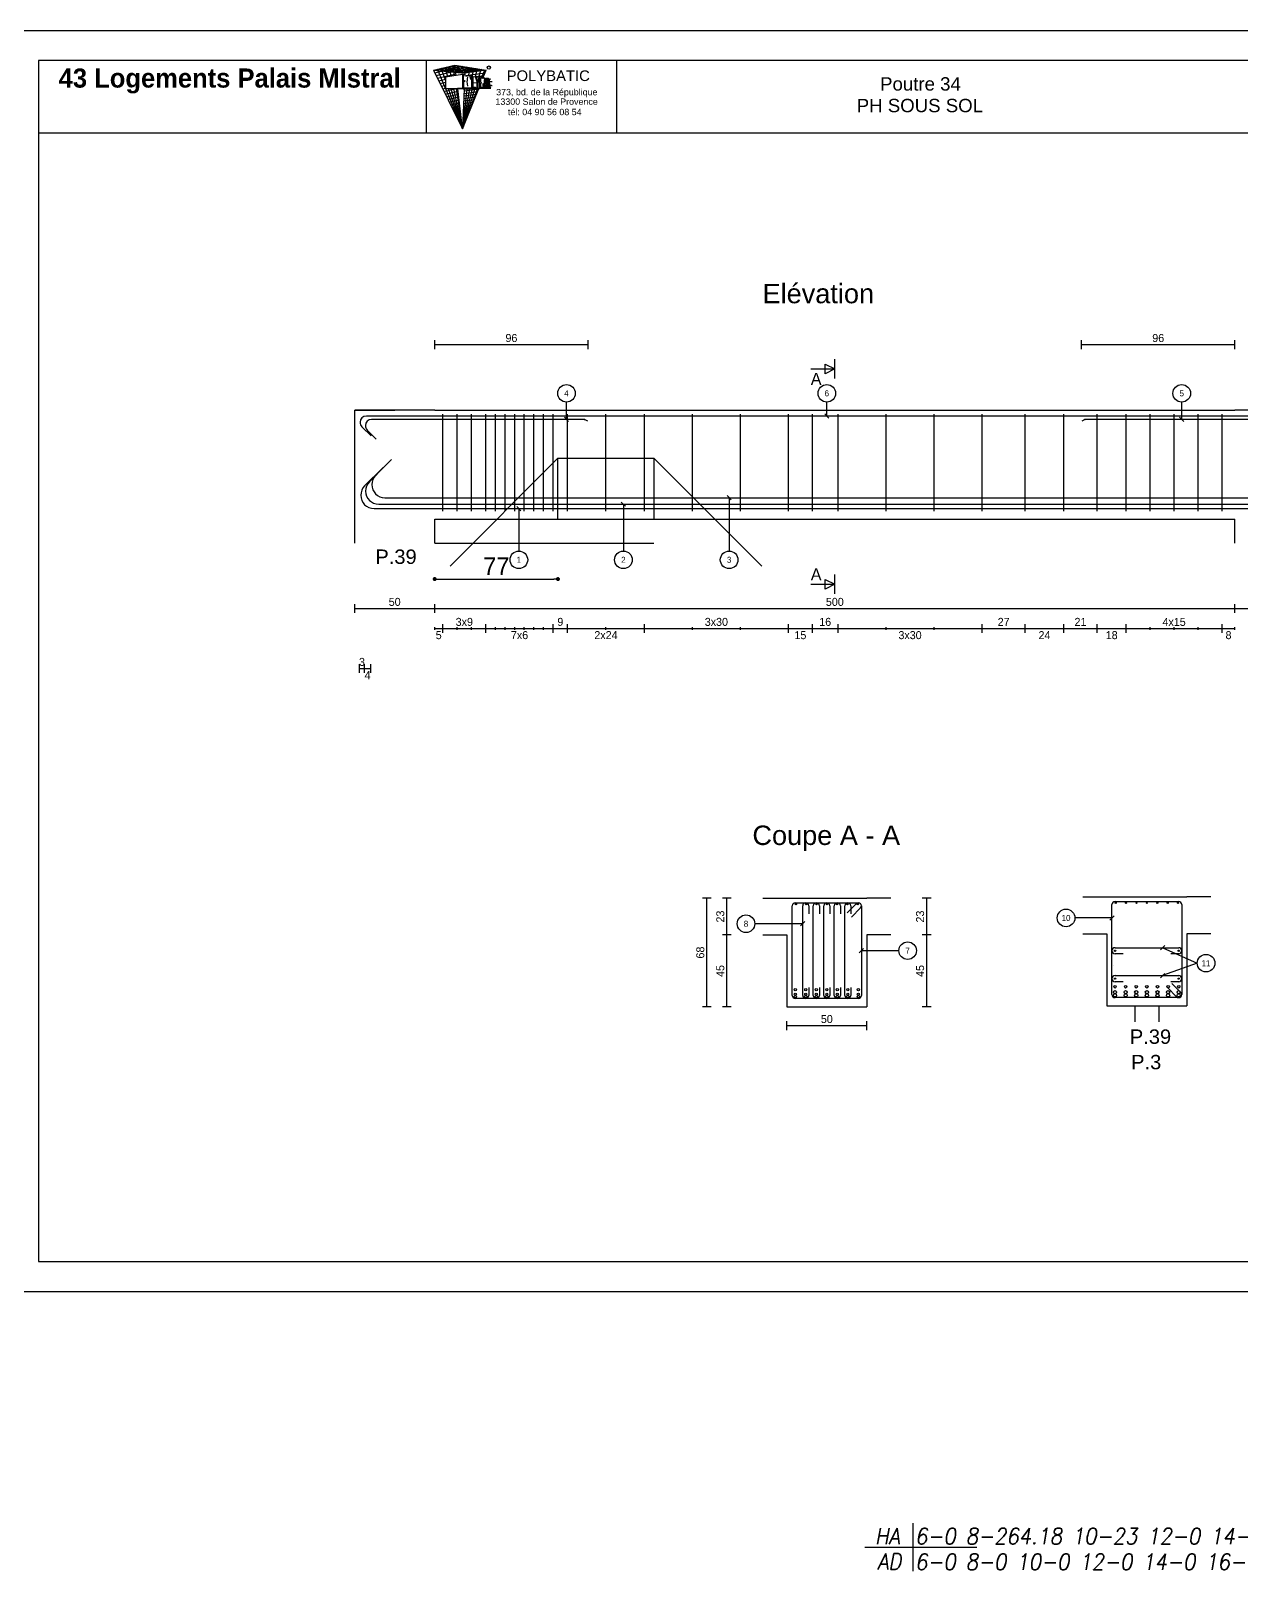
# Model space of a CAD drawing. Extents: x -12912 to 27386, y 1818 to 8189.
# Drawn here: x 13608 to 14364, y 3008 to 3971 of the extents above; entities that cross this region are included whole.
import ezdxf
from ezdxf.enums import TextEntityAlignment as Align

# ---------------------------------------------------------------- set-up
doc = ezdxf.new("R2010")
doc.units = 0
doc.header["$MEASUREMENT"] = 0
doc.linetypes.add('CONTINUE', pattern=[0])
doc.layers.get('0').update_dxf_attribs({"linetype": 'CONTINUOUS'})
doc.layers.get('DEFPOINTS').update_dxf_attribs({"linetype": 'CONTINUOUS'})
for name, color, linetype in [('1', 7, 'CONTINUOUS'), ('104', 7, 'CONTINUOUS'), ('173', 7, 'CONTINUOUS'), ('5', 7, 'CONTINUOUS'), ('6', 7, 'CONTINUOUS'), ('7', 7, 'CONTINUOUS'), ('GO-CARTOUCHE', 7, 'CONTINUOUS'), ('GO-TEXTE', 9, 'CONTINUOUS'), ('STR_TXT', 102, 'CONTINUOUS')]:
    doc.layers.add(name, color=color, linetype=linetype)
doc.styles.add('ARIAL', font='ARIAL.TTF')
doc.styles.add('Tableau', font='romans.shx', dxfattribs={"width": 0.9, "oblique": 10})
doc.styles.add('TEXTEBA', font='ARIAL.TTF')
doc.dimstyles.new('COUPE-20', dxfattribs={"dimscale": 0.5, "dimtxt": 22, "dimasz": 5, "dimexe": 0.05, "dimexo": 0, "dimgap": 5, "dimtad": 1, "dimdec": 0, "dimdsep": 46, "dimtxsty": 'Standard', "dimblk1": 'DOT', "dimblk2": 'DOT', "dimsah": 1, "dimcen": 0, "dimdle": 150, "dimclrd": 1, "dimclre": 1, "dimclrt": 7, "dimadec": 0, "dimazin": 0, "dimtfac": 1, "dimtdec": 0, "dimtix": 1, "dimtmove": 2, "dimatfit": 3, "dimldrblk": 'DOT', "dimfxl": 0, "dimtvp": 1, "dimtolj": 1, "dimtzin": 0, "dimarcsym": 0})

# ---------------------------------------------------------------- blocks, each defined once
blk = doc.blocks.new('A$C2346579C')
at = {"layer": '173', "color": 173}
for points in [[(0, 1.9), (0, 1.9)], [(1.9, 3.8), (41.69, 3.8)], [(43.59, 1.9), (43.59, 1.9)], [(6.9, 0), (1.9, 0)], [(41.69, 0), (36.69, 0)]]:
    blk.add_lwpolyline(points, dxfattribs=at)
for centre, start, end in [((1.9, 1.9), 90, 180), ((1.9, 1.9), 180, 270), ((41.69, 1.9), 0, 90), ((41.69, 1.9), 270, 0)]:
    blk.add_arc(centre, 1.9, start, end, dxfattribs=at)
blk = doc.blocks.new('_DOT')
at = {"color": 0, "linetype": 'ByBlock'}
blk.add_line((-0.5, 0), (-1, 0), dxfattribs=at)
at = {"color": 0, "linetype": 'ByBlock', "const_width": 0.5}
blk.add_lwpolyline([(-0.25, 0, 1), (0.25, 0, 1)], format="xyb", close=True, dxfattribs=at)
blk = doc.blocks.new('*D992')
at = {"layer": '7', "color": 1, "linetype": 'Continuous', "lineweight": -2}
for p, q in [((13859.96, 3628.03), (13859.96, 3627.96)), ((13862.46, 3627.98), (13934.46, 3627.98)), ((13936.96, 3628.03), (13936.96, 3627.96))]:
    blk.add_line(p, q, dxfattribs=at)
at = {"layer": 'DEFPOINTS', "color": 0, "linetype": 'Continuous'}
for p in [(13859.96, 3665.51), (13936.96, 3665.51), (13936.96, 3627.98)]:
    blk.add_point(p, dxfattribs=at)
at = {"layer": '7', "color": 1, "linetype": 'Continuous', "lineweight": -2, "xscale": 2.5, "yscale": 2.5, "zscale": 2.5, "rotation": 180}
blk.add_blockref('_DOT', (13859.96, 3627.98), dxfattribs=at)
at = {"layer": '7', "color": 1, "linetype": 'Continuous', "lineweight": -2, "xscale": 2.5, "yscale": 2.5, "zscale": 2.5}
blk.add_blockref('_DOT', (13936.96, 3627.98), dxfattribs=at)
at = {"layer": '7', "color": 7, "linetype": 'Continuous', "insert": (13898.46, 3635.98), "char_height": 11, "attachment_point": 5}
blk.add_mtext('\\A1;77', dxfattribs=at)
blk = doc.blocks.new('Smallsp')
at = {"layer": 'STR_TXT', "linetype": 'Continuous'}
for points in [[(0, 15), (0, -15)], [(-30, 0), (40, 0)]]:
    blk.add_lwpolyline(points, dxfattribs=at)
at = {"layer": 'STR_TXT', "linetype": 'Continuous', "style": 'Tableau', "oblique": 10, "width": 0.9}
for s, p in [('HA', (-23.6, 1.89)), ('AD', (-22.2, -13.94))]:
    blk.add_text(s, height=10, dxfattribs=at).set_placement(p)
for tag, p in [('SPAD', (1.4, 1.89)), ('SPHA', (1.4, -14.11))]:
    blk.add_attdef(tag, p, '', height=10, dxfattribs=at)

msp = doc.modelspace()

# ---------------------------------------------------------------- linework, layer by layer
at = {"color": 7, "linetype": 'Continuous'}
for p, q in [((14297.471, 3361.412), (14297.471, 3351.44)), ((14312.433, 3361.412), (14312.433, 3351.44))]:
    msp.add_line(p, q, dxfattribs=at)
at = {"layer": '1', "color": 1}
for points in [[(13827.509, 3697.495), (13816.195, 3686.182)], [(13829.065, 3698.66), (13819.166, 3688.761)], [(13832.965, 3702.71), (13823.066, 3692.811)], [(13820.664, 3687.013), (13820.664, 3687.013)], [(13813.764, 3680.313), (13813.764, 3680.313)], [(13816.764, 3682.963), (13816.764, 3682.963)], [(13828.864, 3678.813), (14381.064, 3678.813)], [(13822.064, 3672.013), (14387.864, 3672.013)], [(13824.964, 3674.763), (14384.964, 3674.763)]]:
    msp.add_lwpolyline(points, dxfattribs=at)
for centre, radius in [((14085.264, 3371.449), 0.7), ((14085.264, 3368.649), 0.7), ((14091.831, 3371.449), 0.7), ((14091.831, 3368.649), 0.7), ((14098.397, 3371.449), 0.7), ((14098.397, 3368.649), 0.7), ((14104.964, 3371.449), 0.7), ((14104.964, 3368.649), 0.7), ((14111.531, 3371.449), 0.7), ((14111.531, 3368.649), 0.7), ((14118.097, 3371.449), 0.7), ((14118.097, 3368.649), 0.7), ((14124.664, 3371.449), 0.7), ((14124.664, 3368.649), 0.7), ((14285.052, 3369.912), 1), ((14285.052, 3367.912), 1), ((14285.052, 3373.312), 0.8), ((14291.686, 3369.912), 1), ((14291.686, 3367.912), 1), ((14291.686, 3373.312), 0.8), ((14298.319, 3369.912), 1), ((14298.319, 3367.912), 1), ((14298.319, 3373.312), 0.8), ((14304.952, 3369.912), 1), ((14304.952, 3367.912), 1), ((14304.952, 3373.312), 0.8), ((14311.586, 3369.912), 1), ((14311.586, 3367.912), 1), ((14311.586, 3373.312), 0.8), ((14318.219, 3369.912), 1), ((14318.219, 3367.912), 1), ((14318.219, 3373.312), 0.8), ((14324.852, 3369.912), 1), ((14324.852, 3367.912), 1), ((14324.852, 3373.312), 0.8), ((14085.264, 3367.149), 0.8), ((14091.831, 3367.149), 0.8), ((14098.397, 3367.149), 0.8), ((14104.964, 3367.149), 0.8), ((14111.531, 3367.149), 0.8), ((14118.097, 3367.149), 0.8), ((14124.664, 3367.149), 0.8)]:
    msp.add_circle(centre, radius, dxfattribs=at)
for centre, radius, start, end in [((13822.064, 3680.313), 8.3, 135, 180), ((13824.964, 3682.963), 8.2, 135, 180), ((13828.864, 3687.013), 8.2, 135, 180), ((13828.864, 3687.013), 8.2, 180, 270), ((13822.064, 3680.313), 8.3, 180, 270), ((13824.964, 3682.963), 8.2, 180, 270)]:
    msp.add_arc(centre, radius, start, end, dxfattribs=at)
at = {"layer": '104', "color": 104}
for points in [[(14109.964, 3753.263), (14109.964, 3765.263)], [(14094.964, 3759.263), (14109.964, 3759.263)], [(14109.964, 3618.763), (14109.964, 3630.763)], [(14094.964, 3624.763), (14109.964, 3624.763)]]:
    msp.add_lwpolyline(points, dxfattribs=at)
for points in [[(14109.964, 3759.263), (14103.964, 3756.263), (14103.964, 3762.263), (14109.964, 3759.263)], [(14109.964, 3624.763), (14103.964, 3621.763), (14103.964, 3627.763), (14109.964, 3624.763)]]:
    msp.add_lwpolyline(points, close=True, dxfattribs=at)
at = {"layer": '173', "color": 173}
for points in [[(13813.364, 3725.913), (13813.364, 3725.913)], [(14392.664, 3729.813), (13817.264, 3729.813)], [(13864.964, 3670.413), (13864.964, 3731.013)], [(13873.964, 3670.413), (13873.964, 3731.013)], [(13882.964, 3670.413), (13882.964, 3731.013)], [(13891.964, 3670.413), (13891.964, 3731.013)], [(13897.964, 3670.413), (13897.964, 3731.013)], [(13903.964, 3670.413), (13903.964, 3731.013)], [(13909.964, 3670.413), (13909.964, 3731.013)], [(13915.964, 3670.413), (13915.964, 3731.013)], [(13921.964, 3670.413), (13921.964, 3731.013)], [(13927.964, 3670.413), (13927.964, 3731.013)], [(13933.964, 3670.413), (13933.964, 3731.013)], [(13942.964, 3670.413), (13942.964, 3731.013)], [(13966.964, 3670.413), (13966.964, 3731.013)], [(13990.964, 3670.413), (13990.964, 3731.013)], [(14020.964, 3670.413), (14020.964, 3731.013)], [(14050.964, 3670.413), (14050.964, 3731.013)], [(14080.964, 3670.413), (14080.964, 3731.013)], [(14095.964, 3670.413), (14095.964, 3731.013)], [(14111.964, 3670.413), (14111.964, 3731.013)], [(14141.964, 3670.413), (14141.964, 3731.013)], [(14171.964, 3670.413), (14171.964, 3731.013)], [(14201.964, 3670.413), (14201.964, 3731.013)], [(14228.964, 3670.413), (14228.964, 3731.013)], [(14252.964, 3670.413), (14252.964, 3731.013)], [(14273.964, 3670.413), (14273.964, 3731.013)], [(14291.964, 3670.413), (14291.964, 3731.013)], [(14306.964, 3670.413), (14306.964, 3731.013)], [(14321.964, 3670.413), (14321.964, 3731.013)], [(14336.964, 3670.413), (14336.964, 3731.013)], [(14351.964, 3670.413), (14351.964, 3731.013)], [(13814.506, 3723.155), (13820.163, 3717.498)], [(14285.052, 3426.512), (14324.852, 3426.512)], [(14291.686, 3426.512), (14291.686, 3426.512)], [(14298.319, 3426.512), (14298.319, 3426.512)], [(14304.952, 3426.512), (14304.952, 3426.512)], [(14311.586, 3426.512), (14311.586, 3426.512)], [(14318.219, 3426.512), (14318.219, 3426.512)], [(14324.852, 3426.512), (14324.852, 3426.512)], [(14083.364, 3367.849), (14083.364, 3423.849)], [(14085.264, 3425.749), (14124.664, 3425.749)], [(14089.931, 3367.849), (14089.931, 3423.849)], [(14091.831, 3425.749), (14091.831, 3425.749)], [(14093.731, 3423.849), (14093.731, 3418.849)], [(14096.497, 3367.849), (14096.497, 3423.849)], [(14098.397, 3425.749), (14098.397, 3425.749)], [(14100.297, 3423.849), (14100.297, 3418.849)], [(14103.064, 3367.849), (14103.064, 3423.849)], [(14104.964, 3425.749), (14104.964, 3425.749)], [(14106.864, 3423.849), (14106.864, 3418.849)], [(14109.631, 3367.849), (14109.631, 3423.849)], [(14111.531, 3425.749), (14111.531, 3425.749)], [(14113.431, 3423.849), (14113.431, 3418.849)], [(14116.197, 3367.849), (14116.197, 3423.849)], [(14117.664, 3419.536), (14123.32, 3425.193)], [(14118.097, 3425.749), (14118.097, 3425.749)], [(14119.997, 3423.849), (14119.997, 3418.849)], [(14126.007, 3422.506), (14120.351, 3416.849)], [(14124.664, 3425.749), (14124.664, 3425.749)], [(14126.564, 3423.849), (14126.564, 3367.849)], [(14126.564, 3423.849), (14126.564, 3423.849)], [(14283.152, 3368.412), (14283.152, 3424.612)], [(14326.752, 3424.612), (14326.752, 3368.412)], [(14326.752, 3424.612), (14326.752, 3424.612)], [(14283.826, 3386.723), (14283.826, 3386.723)], [(14093.731, 3372.849), (14093.731, 3367.849)], [(14100.297, 3372.849), (14100.297, 3367.849)], [(14106.864, 3372.849), (14106.864, 3367.849)], [(14113.431, 3372.849), (14113.431, 3367.849)], [(14119.997, 3372.849), (14119.997, 3367.849)], [(14317.852, 3372.725), (14323.509, 3367.068)], [(14326.196, 3369.755), (14320.539, 3375.412)], [(14124.664, 3365.949), (14085.264, 3365.949)], [(14091.831, 3365.949), (14091.831, 3365.949)], [(14098.397, 3365.949), (14098.397, 3365.949)], [(14104.964, 3365.949), (14104.964, 3365.949)], [(14111.531, 3365.949), (14111.531, 3365.949)], [(14118.097, 3365.949), (14118.097, 3365.949)], [(14324.852, 3366.512), (14285.052, 3366.512)], [(14291.686, 3366.512), (14291.686, 3366.512)], [(14298.319, 3366.512), (14298.319, 3366.512)], [(14304.952, 3366.512), (14304.952, 3366.512)], [(14311.586, 3366.512), (14311.586, 3366.512)], [(14318.219, 3366.512), (14318.219, 3366.512)]]:
    msp.add_lwpolyline(points, dxfattribs=at)
for centre in [(14285.452, 3425.712), (14291.952, 3425.712), (14298.452, 3425.712), (14304.952, 3425.712), (14311.452, 3425.712), (14317.952, 3425.712), (14324.452, 3425.712), (14085.664, 3424.949), (14092.097, 3424.949), (14098.531, 3424.949), (14104.964, 3424.949), (14111.397, 3424.949), (14117.831, 3424.949), (14124.264, 3424.949), (14285.052, 3395.785), (14324.842, 3395.785), (14285.052, 3378.348), (14324.842, 3378.348)]:
    msp.add_circle(centre, 0.4, dxfattribs=at)
for centre, radius, start, end in [((13817.264, 3725.913), 3.9, 90, 180), ((13817.264, 3725.913), 3.9, 180, 225), ((14285.052, 3424.612), 1.9, 90, 180), ((14324.852, 3424.612), 1.9, 0, 90), ((14085.264, 3423.849), 1.9, 90, 180), ((14091.831, 3423.849), 1.9, 90, 180), ((14091.831, 3423.849), 1.9, 0, 90), ((14098.397, 3423.849), 1.9, 90, 180), ((14098.397, 3423.849), 1.9, 0, 90), ((14104.964, 3423.849), 1.9, 90, 180), ((14104.964, 3423.849), 1.9, 0, 90), ((14111.531, 3423.849), 1.9, 90, 180), ((14111.531, 3423.849), 1.9, 0, 90), ((14118.097, 3423.849), 1.9, 90, 180), ((14118.097, 3423.849), 1.9, 0, 90), ((14124.664, 3423.849), 1.9, 90, 135), ((14124.664, 3423.849), 1.9, 0, 90), ((14124.664, 3423.849), 1.9, 315, 0), ((14285.052, 3368.412), 1.9, 180, 270), ((14324.852, 3368.412), 1.9, 270, 0), ((14324.852, 3368.412), 1.9, 0, 45), ((14085.264, 3367.849), 1.9, 180, 270), ((14091.831, 3367.849), 1.9, 180, 270), ((14091.831, 3367.849), 1.9, 270, 0), ((14098.397, 3367.849), 1.9, 180, 270), ((14098.397, 3367.849), 1.9, 270, 0), ((14104.964, 3367.849), 1.9, 180, 270), ((14104.964, 3367.849), 1.9, 270, 0), ((14111.531, 3367.849), 1.9, 180, 270), ((14111.531, 3367.849), 1.9, 270, 0), ((14118.097, 3367.849), 1.9, 180, 270), ((14118.097, 3367.849), 1.9, 270, 0), ((14124.664, 3367.849), 1.9, 270, 0), ((14324.852, 3368.412), 1.9, 225, 270)]:
    msp.add_arc(centre, radius, start, end, dxfattribs=at)
at = {"layer": '5', "color": 5}
for points in [[(13859.964, 3771.679), (13859.964, 3777.179)], [(13859.964, 3774.429), (13955.828, 3774.429)], [(13955.828, 3771.679), (13955.828, 3777.179)], [(14264.1, 3771.679), (14264.1, 3777.179)], [(14264.1, 3774.429), (14359.964, 3774.429)], [(14359.964, 3771.679), (14359.964, 3777.179)], [(13953.642, 3727.763), (13820.564, 3727.763)], [(13955.628, 3726.616), (13953.642, 3727.763)], [(14266.285, 3727.763), (14264.3, 3726.616)], [(14389.364, 3727.763), (14266.285, 3727.763)], [(13816.664, 3723.863), (13816.664, 3723.863)], [(13817.806, 3721.105), (13823.463, 3715.448)], [(13809.964, 3606.846), (13809.964, 3612.346)], [(13809.964, 3609.596), (13859.964, 3609.596)], [(13859.964, 3606.846), (13859.964, 3612.346)], [(13859.964, 3609.596), (14359.964, 3609.596)], [(14359.964, 3606.846), (14359.964, 3612.346)], [(14359.964, 3609.596), (14399.964, 3609.596)], [(13864.964, 3594.346), (13864.964, 3599.846)], [(13891.964, 3594.346), (13891.964, 3599.846)], [(13933.964, 3594.346), (13933.964, 3599.846)], [(13942.964, 3594.346), (13942.964, 3599.846)], [(13990.964, 3594.346), (13990.964, 3599.846)], [(14080.964, 3594.346), (14080.964, 3599.846)], [(14095.964, 3594.346), (14095.964, 3599.846)], [(14111.964, 3594.346), (14111.964, 3599.846)], [(14201.964, 3594.346), (14201.964, 3599.846)], [(14228.964, 3594.346), (14228.964, 3599.846)], [(14252.964, 3594.346), (14252.964, 3599.846)], [(14273.964, 3594.346), (14273.964, 3599.846)], [(14291.964, 3594.346), (14291.964, 3599.846)], [(14351.964, 3594.346), (14351.964, 3599.846)], [(13859.964, 3596.179), (13859.964, 3598.013)], [(13859.964, 3597.096), (13864.964, 3597.096)], [(13864.964, 3596.179), (13864.964, 3598.013)], [(13864.964, 3597.096), (13873.964, 3597.096)], [(13864.964, 3597.096), (13891.964, 3597.096)], [(13873.964, 3596.179), (13873.964, 3598.013)], [(13873.964, 3597.096), (13882.964, 3597.096)], [(13882.964, 3596.179), (13882.964, 3598.013)], [(13882.964, 3597.096), (13891.964, 3597.096)], [(13891.964, 3596.179), (13891.964, 3598.013)], [(13891.964, 3597.096), (13897.964, 3597.096)], [(13891.964, 3597.096), (13933.964, 3597.096)], [(13897.964, 3596.179), (13897.964, 3598.013)], [(13897.964, 3597.096), (13903.964, 3597.096)], [(13903.964, 3596.179), (13903.964, 3598.013)], [(13903.964, 3597.096), (13909.964, 3597.096)], [(13909.964, 3596.179), (13909.964, 3598.013)], [(13909.964, 3597.096), (13915.964, 3597.096)], [(13915.964, 3596.179), (13915.964, 3598.013)], [(13915.964, 3597.096), (13921.964, 3597.096)], [(13921.964, 3596.179), (13921.964, 3598.013)], [(13921.964, 3597.096), (13927.964, 3597.096)], [(13927.964, 3596.179), (13927.964, 3598.013)], [(13927.964, 3597.096), (13933.964, 3597.096)], [(13933.964, 3596.179), (13933.964, 3598.013)], [(13933.964, 3597.096), (13942.964, 3597.096)], [(13942.964, 3596.179), (13942.964, 3598.013)], [(13942.964, 3597.096), (13966.964, 3597.096)], [(13942.964, 3597.096), (13990.964, 3597.096)], [(13966.964, 3596.179), (13966.964, 3598.013)], [(13966.964, 3597.096), (13990.964, 3597.096)], [(13990.964, 3596.179), (13990.964, 3598.013)], [(13990.964, 3597.096), (14020.964, 3597.096)], [(13990.964, 3597.096), (14080.964, 3597.096)], [(14020.964, 3596.179), (14020.964, 3598.013)], [(14020.964, 3597.096), (14050.964, 3597.096)], [(14050.964, 3596.179), (14050.964, 3598.013)], [(14050.964, 3597.096), (14080.964, 3597.096)], [(14080.964, 3596.179), (14080.964, 3598.013)], [(14080.964, 3597.096), (14095.964, 3597.096)], [(14095.964, 3596.179), (14095.964, 3598.013)], [(14095.964, 3597.096), (14111.964, 3597.096)], [(14111.964, 3596.179), (14111.964, 3598.013)], [(14111.964, 3597.096), (14141.964, 3597.096)], [(14111.964, 3597.096), (14201.964, 3597.096)], [(14141.964, 3596.179), (14141.964, 3598.013)], [(14141.964, 3597.096), (14171.964, 3597.096)], [(14171.964, 3596.179), (14171.964, 3598.013)], [(14171.964, 3597.096), (14201.964, 3597.096)], [(14201.964, 3596.179), (14201.964, 3598.013)], [(14201.964, 3597.096), (14228.964, 3597.096)], [(14228.964, 3596.179), (14228.964, 3598.013)], [(14228.964, 3597.096), (14252.964, 3597.096)], [(14252.964, 3596.179), (14252.964, 3598.013)], [(14252.964, 3597.096), (14273.964, 3597.096)], [(14273.964, 3596.179), (14273.964, 3598.013)], [(14273.964, 3597.096), (14291.964, 3597.096)], [(14291.964, 3596.179), (14291.964, 3598.013)], [(14291.964, 3597.096), (14306.964, 3597.096)], [(14291.964, 3597.096), (14351.964, 3597.096)], [(14306.964, 3596.179), (14306.964, 3598.013)], [(14306.964, 3597.096), (14321.964, 3597.096)], [(14321.964, 3596.179), (14321.964, 3598.013)], [(14321.964, 3597.096), (14336.964, 3597.096)], [(14336.964, 3596.179), (14336.964, 3598.013)], [(14336.964, 3597.096), (14351.964, 3597.096)], [(14351.964, 3596.179), (14351.964, 3598.013)], [(14351.964, 3597.096), (14359.964, 3597.096)], [(14359.964, 3596.179), (14359.964, 3598.013)], [(13812.964, 3569.346), (13812.964, 3574.846)], [(13812.964, 3572.096), (13816.064, 3572.096)], [(13816.064, 3569.346), (13816.064, 3574.846)], [(13816.064, 3572.096), (13819.964, 3572.096)], [(13819.964, 3569.346), (13819.964, 3574.846)], [(14032.797, 3428.649), (14027.297, 3428.649)], [(14030.047, 3360.649), (14030.047, 3428.649)], [(14045.297, 3428.649), (14039.797, 3428.649)], [(14042.547, 3405.649), (14042.547, 3428.649)], [(14170.131, 3428.649), (14164.631, 3428.649)], [(14167.381, 3405.649), (14167.381, 3428.649)], [(14045.297, 3405.649), (14039.797, 3405.649)], [(14042.547, 3360.649), (14042.547, 3405.649)], [(14170.131, 3405.649), (14164.631, 3405.649)], [(14167.381, 3360.649), (14167.381, 3405.649)], [(14032.797, 3360.649), (14027.297, 3360.649)], [(14045.297, 3360.649), (14039.797, 3360.649)], [(14170.131, 3360.649), (14164.631, 3360.649)], [(14079.964, 3346.233), (14079.964, 3351.733)], [(14079.964, 3348.983), (14129.964, 3348.983)], [(14129.964, 3346.233), (14129.964, 3351.733)]]:
    msp.add_lwpolyline(points, dxfattribs=at)
for start, end in [(90, 180), (180, 225)]:
    msp.add_arc((13820.564, 3723.863), 3.9, start, end, dxfattribs=at)
for p in [(13953.642, 3727.763), (14266.285, 3727.763)]:
    msp.add_point(p, dxfattribs=at)
at = {"layer": '6', "color": 6}
for points in [[(13942.302, 3727.763), (13942.302, 3738.513)], [(14104.964, 3729.813), (14104.964, 3738.513)], [(14326.732, 3727.763), (14326.732, 3738.513)], [(13940.976, 3729.089), (13943.627, 3726.437)], [(14103.638, 3731.139), (14106.29, 3728.487)], [(14325.406, 3729.089), (14328.058, 3726.437)], [(14045.257, 3677.487), (14042.605, 3680.139)], [(14043.931, 3678.813), (14043.931, 3645.513)], [(13913.879, 3670.687), (13911.227, 3673.339)], [(13912.553, 3672.013), (13912.553, 3645.513)], [(13979.209, 3673.437), (13976.557, 3676.089)], [(13977.883, 3674.763), (13977.883, 3645.513)], [(14283.152, 3416.276), (14259.952, 3416.276)], [(14281.826, 3414.951), (14284.478, 3417.602)], [(14089.931, 3412.649), (14059.964, 3412.649)], [(14088.605, 3411.324), (14091.256, 3413.975)], [(14127.89, 3397.175), (14125.238, 3394.524)], [(14316.158, 3399.011), (14313.506, 3396.359)], [(14314.832, 3397.685), (14336.426, 3387.927)], [(14126.564, 3395.849), (14149.964, 3395.849)], [(14336.426, 3387.927), (14314.795, 3380.248)], [(14316.158, 3381.574), (14313.506, 3378.922)]]:
    msp.add_lwpolyline(points, dxfattribs=at)
for centre in [(13942.302, 3744.013), (14104.964, 3744.013), (14326.732, 3744.013), (13912.553, 3640.013), (13977.883, 3640.013), (14043.931, 3640.013), (14054.464, 3412.649), (14254.452, 3416.276), (14155.464, 3395.849), (14341.926, 3388.014)]:
    msp.add_circle(centre, 5.5, dxfattribs=at)
at = {"layer": '7', "color": 7, "linetype": 'Continuous'}
for p, q in [((13936.964, 3703.513), (13869.577, 3636.126)), ((13996.964, 3703.513), (14064.33, 3636.147)), ((13936.964, 3665.513), (13996.964, 3665.513)), ((13859.964, 3650.513), (13936.964, 3650.513)), ((13936.964, 3650.513), (13996.964, 3650.513))]:
    msp.add_line(p, q, dxfattribs=at)
at = {"layer": '7', "color": 7}
for points in [[(13859.964, 3733.513), (13809.964, 3733.513)], [(13809.964, 3650.513), (13809.964, 3733.513)], [(13809.964, 3733.513), (13834.964, 3733.513)], [(13859.964, 3733.513), (14359.964, 3733.513)], [(14399.964, 3733.513), (14359.964, 3733.513)], [(13936.964, 3665.513), (13936.964, 3703.513), (13996.964, 3703.513), (13996.964, 3665.513)], [(13809.964, 3650.513), (13809.964, 3665.513)], [(13859.964, 3665.513), (14359.964, 3665.513)], [(13859.964, 3650.513), (13859.964, 3665.513)], [(14359.964, 3650.513), (14359.964, 3665.513)], [(14064.964, 3428.649), (14079.964, 3428.649)], [(14079.964, 3428.649), (14129.964, 3428.649)], [(14144.964, 3428.649), (14129.964, 3428.649)], [(14264.952, 3429.412), (14279.952, 3429.412)], [(14279.952, 3429.412), (14329.952, 3429.412)], [(14344.952, 3429.412), (14329.952, 3429.412)], [(14064.964, 3405.649), (14079.964, 3405.649)], [(14079.964, 3405.649), (14079.964, 3360.649)], [(14144.964, 3405.649), (14129.964, 3405.649)], [(14129.964, 3405.649), (14129.964, 3360.649)], [(14264.952, 3406.412), (14279.952, 3406.412)], [(14279.952, 3406.412), (14279.952, 3361.412)], [(14344.952, 3406.412), (14329.952, 3406.412)], [(14329.952, 3406.412), (14329.952, 3361.412)], [(14079.964, 3360.649), (14129.964, 3360.649)], [(14279.952, 3361.412), (14329.952, 3361.412)]]:
    msp.add_lwpolyline(points, dxfattribs=at)
at = {"layer": 'GO-CARTOUCHE', "color": 9, "linetype": 'CONTINUE'}
for p, q in [((13859.198, 3945.98), (13872.591, 3949.095)), ((13859.198, 3945.98), (13878.821, 3944.111)), ((13859.198, 3945.98), (13877.263, 3909.227)), ((13860.019, 3944.31), (13872.804, 3947.283)), ((13860.708, 3945.836), (13874.1, 3948.855)), ((13866.673, 3934.498), (13861.625, 3946.545)), ((13861.625, 3946.545), (13881.255, 3944.451)), ((13863.726, 3945.549), (13877.119, 3948.376)), ((13866.673, 3939.593), (13864.052, 3947.109)), ((13864.052, 3947.109), (13883.69, 3944.791)), ((13866.479, 3947.673), (13886.124, 3945.131)), ((13868.116, 3941.839), (13866.479, 3947.673)), ((13866.745, 3945.261), (13880.137, 3947.897)), ((13870.211, 3942.147), (13868.906, 3948.238)), ((13868.906, 3948.238), (13888.559, 3945.47)), ((13869.764, 3944.974), (13883.156, 3947.418)), ((13872.285, 3942.452), (13871.333, 3948.802)), ((13871.333, 3948.802), (13890.993, 3945.81)), ((13873.351, 3942.609), (13872.591, 3949.095)), ((13872.591, 3949.095), (13892.214, 3945.98)), ((13872.783, 3944.686), (13886.174, 3946.939)), ((13875.802, 3944.399), (13889.192, 3946.46)), ((13877.311, 3944.255), (13890.701, 3946.22)), ((13892.214, 3945.98), (13878.821, 3944.111)), ((13890.993, 3945.81), (13889.301, 3941.302)), ((13890.128, 3940.853), (13892.214, 3945.98)), ((13860.84, 3942.639), (13873.016, 3945.471)), ((13861.661, 3940.969), (13873.228, 3943.658)), ((13862.482, 3939.298), (13866.673, 3940.273)), ((13863.303, 3937.628), (13866.673, 3938.411)), ((13864.125, 3935.957), (13866.673, 3936.55)), ((13877.263, 3943.184), (13866.673, 3941.627)), ((13866.673, 3941.627), (13866.673, 3934.151)), ((13879.007, 3942.912), (13877.263, 3943.184)), ((13877.263, 3943.184), (13877.263, 3934.169)), ((13877.886, 3939.556), (13877.886, 3942.456)), ((13878.678, 3942.332), (13877.886, 3942.456)), ((13877.886, 3939.556), (13878.513, 3939.507)), ((13878.738, 3938.865), (13877.886, 3938.931)), ((13877.886, 3938.931), (13877.886, 3934.774)), ((13879.052, 3939.174), (13878.738, 3938.865)), ((13878.821, 3944.111), (13878.769, 3942.949)), ((13879.255, 3942.596), (13891.534, 3944.31)), ((13879.455, 3942.253), (13881.421, 3942.539)), ((13880.17, 3939.581), (13880.132, 3938.728)), ((13880.132, 3938.728), (13880.191, 3937.436)), ((13880.309, 3940.631), (13880.17, 3939.581)), ((13880.191, 3937.436), (13880.479, 3935.97)), ((13880.536, 3941.468), (13880.309, 3940.631)), ((13881.255, 3944.451), (13881.032, 3942.485)), ((13882.175, 3941.765), (13881.813, 3942.348)), ((13883.119, 3942.269), (13881.967, 3942.099)), ((13882.419, 3941.066), (13882.175, 3941.765)), ((13882.607, 3940.058), (13882.419, 3941.066)), ((13883.119, 3934.774), (13883.119, 3942.275)), ((13883.742, 3942.171), (13883.119, 3942.269)), ((13883.69, 3944.791), (13883.149, 3942.264)), ((13883.742, 3935.397), (13883.742, 3942.171)), ((13883.742, 3941.654), (13885.303, 3941.869)), ((13883.742, 3941.654), (13883.742, 3935.397)), ((13883.742, 3937.932), (13886.573, 3938.18)), ((13885.282, 3941.93), (13886.573, 3938.18)), ((13885.839, 3941.843), (13885.282, 3941.93)), ((13885.303, 3941.869), (13886.573, 3938.18)), ((13886.124, 3945.131), (13885.333, 3941.923)), ((13885.515, 3941.894), (13890.855, 3942.639)), ((13885.839, 3941.843), (13886.867, 3938.856)), ((13887.592, 3941.569), (13886.013, 3941.337)), ((13886.573, 3934.774), (13886.573, 3938.18)), ((13887.592, 3941.569), (13886.867, 3938.856)), ((13888.087, 3941.492), (13887.195, 3938.156)), ((13887.195, 3934.782), (13887.199, 3938.168)), ((13887.195, 3934.774), (13887.195, 3938.156)), ((13887.199, 3938.168), (13888.069, 3941.423)), ((13888.559, 3945.47), (13887.331, 3941.531)), ((13888.087, 3941.492), (13887.592, 3941.569)), ((13888.069, 3941.423), (13888.254, 3941.451)), ((13888.254, 3941.466), (13888.073, 3941.439)), ((13888.254, 3934.774), (13888.254, 3941.466)), ((13889.461, 3941.277), (13888.254, 3941.466)), ((13889.394, 3940.846), (13888.69, 3940.956)), ((13888.69, 3938.332), (13888.69, 3940.956)), ((13888.69, 3938.332), (13889.259, 3938.288)), ((13888.69, 3937.895), (13889.225, 3937.853)), ((13888.69, 3935.21), (13888.69, 3937.895)), ((13889.875, 3940.927), (13890.175, 3940.969)), ((13891.183, 3941.008), (13889.926, 3940.823)), ((13889.952, 3937.513), (13890.032, 3937.261)), ((13890.032, 3937.261), (13890.11, 3936.78)), ((13890.129, 3936.312), (13890.098, 3935.866)), ((13890.11, 3936.78), (13890.129, 3936.312)), ((13890.607, 3936.208), (13890.554, 3935.771)), ((13890.657, 3936.627), (13890.607, 3936.208)), ((13890.708, 3937.049), (13890.657, 3936.627)), ((13890.734, 3937.268), (13890.708, 3937.049)), ((13890.751, 3937.412), (13890.734, 3937.268)), ((13890.765, 3937.528), (13890.751, 3937.412)), ((13890.798, 3937.799), (13890.765, 3937.528)), ((13890.865, 3938.359), (13890.798, 3937.799)), ((13890.939, 3938.973), (13890.865, 3938.359)), ((13891.121, 3936.831), (13890.875, 3934.78)), ((13891.183, 3941.008), (13890.939, 3938.973)), ((13891.121, 3936.831), (13891.557, 3936.798)), ((13891.173, 3937.265), (13891.336, 3938.626)), ((13891.173, 3937.265), (13891.504, 3937.239)), ((13891.493, 3940.959), (13891.183, 3941.008)), ((13891.336, 3938.626), (13891.504, 3937.239)), ((13891.493, 3940.959), (13892.241, 3934.78)), ((13891.52, 3940.736), (13892.241, 3940.842)), ((13891.557, 3936.798), (13891.802, 3934.774)), ((13891.57, 3940.321), (13892.241, 3940.401)), ((13891.582, 3940.227), (13892.646, 3940.338)), ((13892.241, 3940.842), (13892.241, 3940.401)), ((13893.487, 3940.648), (13892.241, 3940.842)), ((13892.241, 3940.401), (13892.646, 3940.338)), ((13892.646, 3934.78), (13892.646, 3940.338)), ((13893.082, 3940.27), (13893.487, 3940.206)), ((13893.082, 3934.78), (13893.082, 3940.27)), ((13893.082, 3940.171), (13893.487, 3940.206)), ((13893.487, 3940.206), (13893.487, 3940.648)), ((13893.645, 3940.623), (13893.487, 3940.572)), ((13893.645, 3940.623), (13893.645, 3934.779)), ((13894.082, 3940.555), (13893.645, 3940.623)), ((13894.082, 3940.555), (13894.082, 3934.774)), ((13894.082, 3940.35), (13895.069, 3940.442)), ((13894.223, 3937.573), (13894.248, 3936.953)), ((13894.248, 3936.953), (13894.307, 3936.385)), ((13894.307, 3936.385), (13894.397, 3935.908)), ((13895.439, 3938.607), (13894.705, 3938.538)), ((13895.42, 3936.397), (13894.756, 3936.335)), ((13895.42, 3936.397), (13895.862, 3936.413)), ((13895.886, 3938.537), (13895.439, 3938.607)), ((13864.946, 3934.287), (13866.673, 3934.689)), ((13865.767, 3932.617), (13872.371, 3934.151)), ((13866.588, 3930.946), (13874.503, 3932.785)), ((13866.673, 3934.151), (13877.886, 3934.774)), ((13877.768, 3934.17), (13866.673, 3934.151)), ((13877.263, 3909.227), (13866.819, 3934.151)), ((13867.409, 3929.276), (13874.715, 3930.973)), ((13868.23, 3927.605), (13874.927, 3929.161)), ((13877.263, 3909.227), (13868.571, 3934.151)), ((13869.051, 3925.935), (13875.14, 3927.349)), ((13877.263, 3909.227), (13870.272, 3934.151)), ((13877.263, 3909.227), (13871.924, 3934.151)), ((13877.263, 3909.227), (13873.528, 3934.151)), ((13877.263, 3909.227), (13874.342, 3934.151)), ((13877.263, 3909.227), (13887.547, 3934.509)), ((13886.741, 3934.481), (13877.263, 3909.227)), ((13885.116, 3934.424), (13877.263, 3909.227)), ((13883.468, 3934.367), (13877.263, 3909.227)), ((13881.796, 3934.309), (13877.263, 3909.227)), ((13880.099, 3934.25), (13877.263, 3909.227)), ((13878.378, 3934.19), (13877.263, 3909.227)), ((13877.768, 3934.17), (13880.9, 3934.285)), ((13877.886, 3934.774), (13885.393, 3934.774)), ((13878.042, 3926.669), (13884.739, 3927.605)), ((13878.113, 3928.255), (13885.419, 3929.275)), ((13878.184, 3929.84), (13886.098, 3930.946)), ((13878.254, 3931.426), (13886.778, 3932.616)), ((13878.325, 3933.012), (13887.457, 3934.287)), ((13880.9, 3934.285), (13881.461, 3934.305)), ((13881.504, 3934.307), (13888.249, 3934.553)), ((13883.116, 3934.773), (13888.263, 3934.774)), ((13883.742, 3935.397), (13885.393, 3935.392)), ((13883.742, 3935.397), (13885.393, 3935.397)), ((13885.393, 3934.774), (13885.393, 3935.397)), ((13885.393, 3934.774), (13886.577, 3934.774)), ((13886.573, 3935.392), (13886.577, 3934.774)), ((13886.577, 3934.774), (13887.195, 3934.774)), ((13888.248, 3934.78), (13893.645, 3934.78)), ((13888.25, 3934.553), (13895.089, 3934.772)), ((13888.254, 3934.774), (13889.575, 3934.774)), ((13888.69, 3935.21), (13889.441, 3935.21)), ((13889.817, 3934.987), (13889.568, 3934.78)), ((13889.568, 3934.78), (13890.423, 3934.78)), ((13889.995, 3935.372), (13889.817, 3934.987)), ((13890.098, 3935.866), (13889.995, 3935.372)), ((13890.491, 3935.246), (13890.435, 3934.78)), ((13890.554, 3935.771), (13890.491, 3935.246)), ((13893.082, 3934.78), (13893.645, 3934.78)), ((13893.645, 3934.779), (13894.082, 3934.774)), ((13894.397, 3935.908), (13894.526, 3935.466)), ((13894.526, 3935.466), (13894.729, 3935.053)), ((13894.729, 3935.053), (13894.961, 3934.798)), ((13869.872, 3924.264), (13875.352, 3925.537)), ((13870.693, 3922.594), (13875.564, 3923.724)), ((13871.514, 3920.923), (13875.777, 3921.912)), ((13872.335, 3919.253), (13875.989, 3920.1)), ((13877.688, 3918.741), (13881.342, 3919.252)), ((13877.759, 3920.326), (13882.021, 3920.923)), ((13877.83, 3921.912), (13882.701, 3922.593)), ((13877.9, 3923.498), (13883.38, 3924.264)), ((13877.971, 3925.083), (13884.06, 3925.934))]:
    msp.add_line(p, q, dxfattribs=at)
at = {"layer": 'GO-CARTOUCHE', "linetype": 'Continuous'}
for points in [[(14707.552, 3183.004), (14707.552, 3970.504), (13593.915, 3970.504), (13593.915, 3183.004)], [(14688.993, 3201.562), (14688.993, 3951.945), (13612.474, 3951.945), (13612.474, 3201.562)]]:
    msp.add_lwpolyline(points, close=True, dxfattribs=at)
at = {"layer": 'GO-CARTOUCHE', "color": 9, "linetype": 'CONTINUE'}
for centre in [(13893.803, 3947.53, 70.14), (13893.803, 3947.53, 70.14), (13893.803, 3947.53)]:
    msp.add_circle(centre, 0.997, dxfattribs=at)
at = {"layer": 'GO-TEXTE', "color": 7}
for points in [[(13854.656, 3951.945), (13854.656, 3906.498)], [(13973.561, 3951.945), (13973.561, 3906.498)], [(14688.993, 3906.498), (13612.474, 3906.498)]]:
    msp.add_lwpolyline(points, dxfattribs=at)

# ---------------------------------------------------------------- block references
at = {"color": 7, "linetype": 'Continuous'}
for p in [(14283.152, 3393.885), (14283.152, 3376.448)]:
    msp.add_blockref('A$C2346579C', p, dxfattribs=at)
at = {"layer": 'STR_TXT', "linetype": 'Continuous'}
msp.add_blockref('Smallsp', (14158.727, 3023.175), dxfattribs=at).add_auto_attribs({'SPHA': '6-0 8-0 10-0 12-0 14-0 16-0 20-0 25-0 32-0 ', 'SPAD': '6-0 8-264.18 10-23 12-0 14-87.22 16-44.59 20-0 25-0 32-0 '})

# ---------------------------------------------------------------- texts
at = {"style": 'ARIAL'}
for s, height, p in [('Elévation', 12.1293, (14099.656, 3806.357)), ('Coupe A - A', 12.12935, (14104.62, 3467.923))]:
    msp.add_text(s, height=height, dxfattribs=at).set_placement(p, align=Align.MIDDLE_CENTER)
for s, p in [('P.39', (13822.886, 3646.46)), ('P.39', (14294.303, 3346.616)), ('P.3', (14295.1, 3330.737))]:
    msp.add_text(s, height=8.9847, dxfattribs=at).set_placement(p, align=Align.TOP_LEFT)
at = {"layer": '104', "color": 104}
msp.add_text('A', height=7.5, dxfattribs=at).set_placement((14094.964, 3756.809), align=Align.TOP_LEFT)
msp.add_text('A', height=7.5, dxfattribs=at).set_placement((14094.964, 3627.217))
at = {"layer": '5', "color": 5}
for s, p in [('96', (13907.896, 3776.073)), ('96', (14312.032, 3776.073)), ('50', (13834.964, 3611.24)), ('500', (14109.964, 3611.24)), ('3x9', (13878.464, 3598.74)), ('9', (13938.464, 3598.74)), ('3x30', (14035.964, 3598.74)), ('16', (14103.964, 3598.74)), ('27', (14215.464, 3598.74)), ('21', (14263.464, 3598.74)), ('4x15', (14321.964, 3598.74)), ('3', (13814.514, 3573.74)), ('50', (14104.964, 3350.626))]:
    msp.add_text(s, height=5, dxfattribs=at).set_placement(p, align=Align.CENTER)
for s, p in [('5', (13862.464, 3595.452)), ('7x6', (13912.964, 3595.452)), ('2x24', (13966.964, 3595.452)), ('15', (14088.464, 3595.452)), ('3x30', (14156.964, 3595.452)), ('24', (14240.964, 3595.452)), ('18', (14282.964, 3595.452)), ('8', (14355.964, 3595.452)), ('4', (13818.014, 3570.452))]:
    msp.add_text(s, height=5, dxfattribs=at).set_placement(p, align=Align.TOP_CENTER)
for s, p in [('23', (14040.904, 3417.149)), ('23', (14165.737, 3417.149)), ('68', (14028.404, 3394.649)), ('45', (14040.904, 3383.149)), ('45', (14165.737, 3383.149))]:
    msp.add_text(s, height=5, rotation=90, dxfattribs=at).set_placement(p, align=Align.CENTER)
at = {"layer": '6', "color": 6}
for s, p in [('4', (13942.302, 3744.013)), ('6', (14104.964, 3744.013)), ('5', (14326.732, 3744.013)), ('1', (13912.553, 3640.013)), ('2', (13977.883, 3640.013)), ('3', (14043.931, 3640.013)), ('10', (14254.452, 3416.276)), ('8', (14054.464, 3412.649)), ('7', (14155.464, 3395.849)), ('11', (14341.926, 3388.014))]:
    msp.add_text(s, height=3.75, dxfattribs=at).set_placement(p, align=Align.MIDDLE_CENTER)
at = {"layer": 'GO-CARTOUCHE', "color": 9, "style": 'TEXTEBA'}
for s, p in [('13300 Salon de Provence', (13897.906, 3924.262)), ('373, bd. de la République', (13898.371, 3930.22)), ('tél: 04 90 56 08 54', (13905.734, 3917.789))]:
    msp.add_text(s, height=3.97727, dxfattribs=at).set_placement(p)
at = {"layer": 'GO-CARTOUCHE', "insert": (13731.874, 3939.153), "char_height": 11.93182, "attachment_point": 5}
msp.add_mtext('{\\Fbold|c0;43 Logements Palais MIstral}', dxfattribs=at)
at = {"layer": 'GO-TEXTE', "color": 3, "style": 'TEXTEBA'}
msp.add_text('POLYBATIC', height=6.6288, dxfattribs=at).set_placement((13930.916, 3942.44), align=Align.MIDDLE)
at = {"layer": 'GO-TEXTE', "color": 2, "style": 'TEXTEBA'}
for s, height, p in [('Poutre 34', 8.3314, (14138.249, 3933.171)), ('PH SOUS SOL', 8.33139, (14123.657, 3919.658))]:
    msp.add_text(s, height=height, dxfattribs=at).set_placement(p)

# ---------------------------------------------------------------- dimensions: what is measured, and where the dimension line sits
at = {"layer": '7', "color": 7, "linetype": 'Continuous'}
dim = msp.add_linear_dim(base=(13936.964, 3627.985), p1=(13859.964, 3665.513), p2=(13936.964, 3665.513), dimstyle='COUPE-20', override={"dimfxl": 0.1}, dxfattribs=at)
dim.commit()
dim.dimension.update_dxf_attribs({"geometry": '*D992', "text_midpoint": (13898.464, 3635.985)})

doc.saveas('drawing.dxf')
